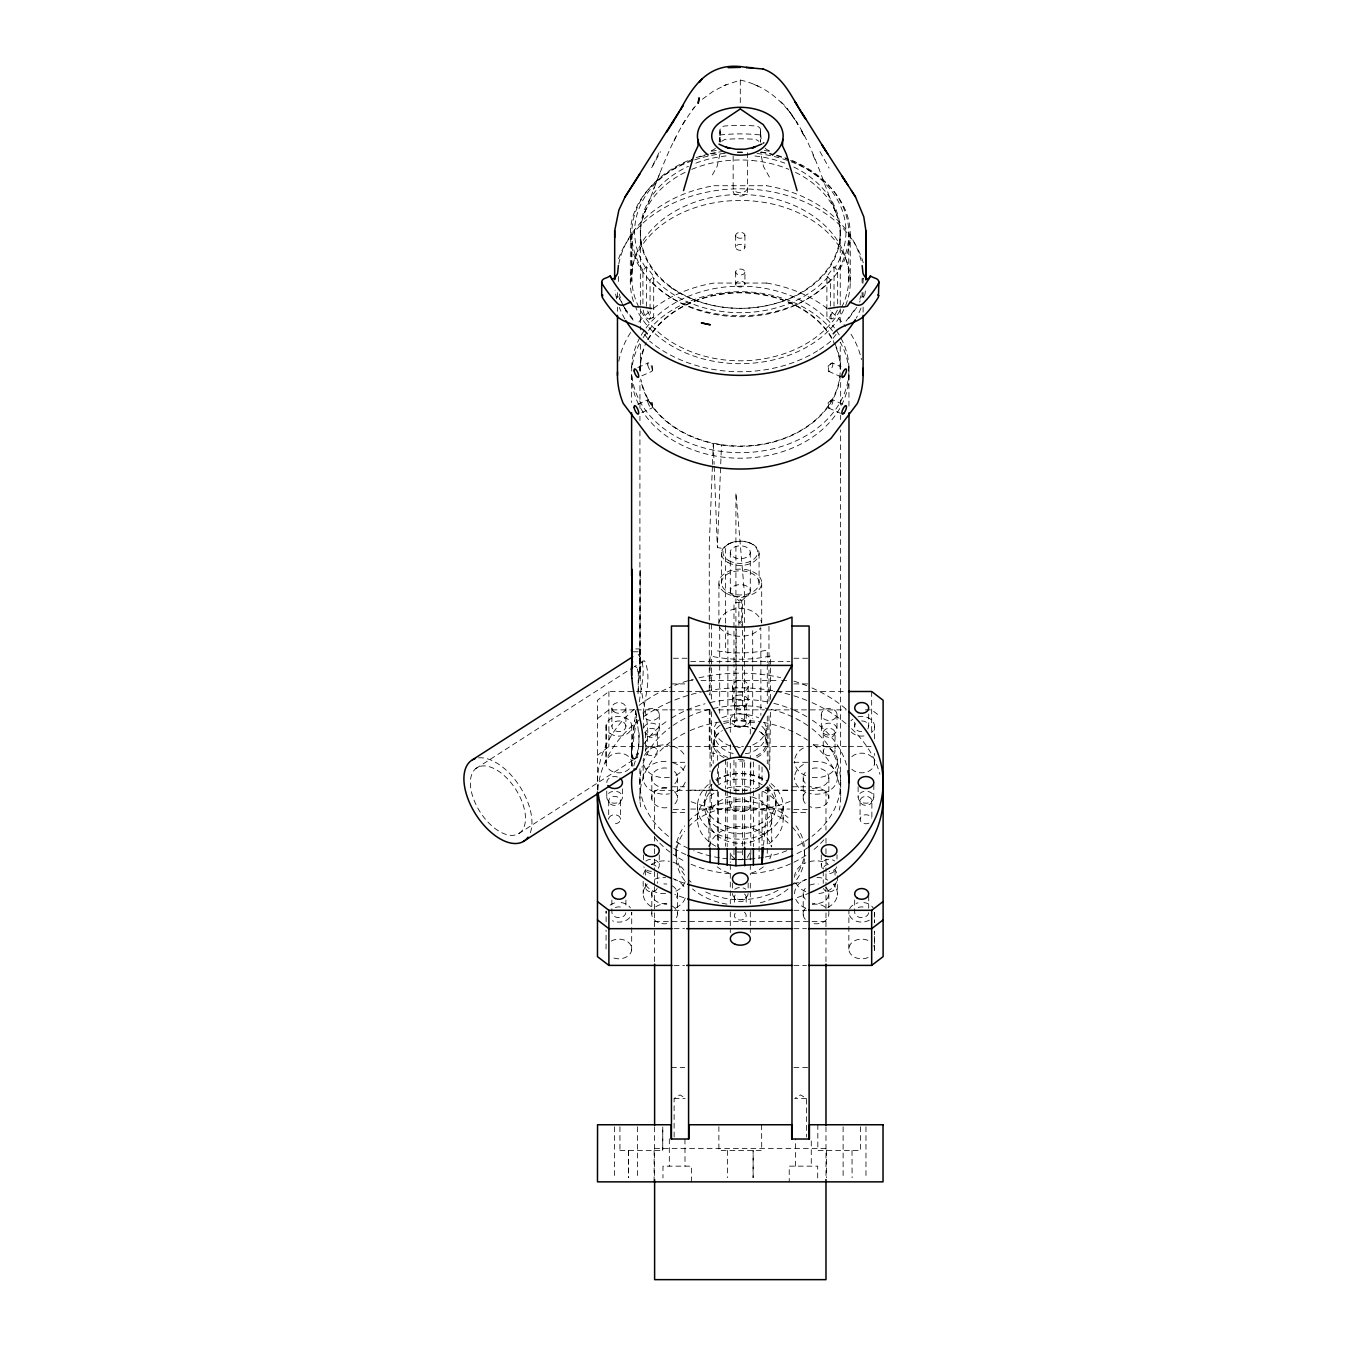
<?xml version="1.0" encoding="UTF-8"?>
<svg xmlns="http://www.w3.org/2000/svg" width="1347" height="1347" viewBox="0 0 1347 1347"><rect width="100%" height="100%" fill="white"/><g stroke="black" fill="none" stroke-linecap="round" stroke-linejoin="round"><path stroke-width="0.75" stroke-dasharray="5 3.75" d="M631.608 766.056L631.625 748.949M639.892 782.54L639.892 768.177M639.926 430.956L639.892 674.864C640.212 700.187 653.278 725.898 645.028 750.986M639.943 420.601L639.943 416.341M639.943 408.107L639.96 380.831M639.977 370.391L639.977 366.216M720.089 142.176L720.106 132.006M740.294 102.641L740.294 80.045L723.625 85.753L726.841 84.322M840.595 475.946L840.646 429.895M840.646 419.557L840.646 415.297M840.663 404.942L840.68 379.871M850.26 282.247L850.26 234.159M862.097 292.4L862.097 296.374L859.588 302.166M862.097 282.466L862.097 278.492M606.133 725.124L606.049 762.991L606.133 727.414M606.049 948.978L606.083 930.053M606.116 921.769L606.133 911.111A12.847 9.85 0 0 0 606.133 913.401M631.659 764.136A12.847 9.85 0 0 0 613.811 753.95A12.847 9.85 0 0 0 611.218 770.888A12.847 9.85 0 0 0 631.659 764.136L631.743 726.269M631.659 950.123L631.743 912.256A12.847 9.85 0 0 1 612.464 920.792M635.75 648.934L639.892 648.934L639.892 651.78L631.608 651.78M639.909 649.456L639.892 674.864L640.246 569.562L640.061 678.652M718.877 623.813L718.961 581.668M795.555 1166.148L795.622 1139.023M848.745 280.984L848.829 232.475M848.829 948.978L848.913 911.111M874.456 764.136L874.472 753.478M874.506 738.897L874.54 726.269M874.456 950.123L874.489 931.198L874.456 947.833M874.54 912.256L874.523 922.779L874.54 912.256A12.847 9.85 0 0 1 874.186 914.529M766.19 744.133L766.157 726.74L764.305 722.295M652.318 370.223L652.419 366.081L649.406 363.471M652.318 406.946L652.419 402.804L649.406 400.194M712.395 466.5L709.263 545.872L709.263 694.581M712.479 464.412L713.287 443.517A100.402 76.914 0 0 1 640.684 379.079M725.629 623.156L725.629 548.801L717.379 547.606L720.645 465.927M720.729 463.839L721.487 444.998A100.402 76.914 0 0 0 840.343 375.88M631.642 747.737L635.835 711.57L635.43 714.466M631.676 747.08L634.622 720.207M766.291 728.306C765.82 737.028 757.94 743.291 750.262 745.985M638.293 691.264L638.427 673.012L636.946 667.59L634.723 666.361M714.381 744.133L714.415 726.74L717.395 720.999M763.564 845.243L768.312 786.513M769.676 769.726L770.535 709.667M639.96 671.463L641.324 663.583L642.94 661.091L644.624 660.889C652.52 678.282 643.933 699.042 642.755 717.362M761.122 138.909L760.786 135.003A22.848 16.955 0 0 1 760.6 130.507A5.556 4.125 0 0 0 755.633 125.978A151.386 112.357 0 0 0 724.955 125.978A5.556 4.125 0 0 0 719.988 130.507A22.848 16.955 0 0 1 719.803 135.003L719.231 141.384M719.938 153.945L717.092 166.506L711.216 177.029M638.057 693.789L638.326 672.254L636.727 667.236L634.471 666.512L642.94 661.091M730.293 806.55C731.488 795.875 750.902 796.801 750.094 807.745C747.989 811.887 742.382 811.736 738.358 811.652C729.653 812.342 728.424 802.964 730.293 796.245M747.433 188.243C746.086 194.271 734.502 194.271 733.155 188.243M639.505 701.854C640.33 686.734 648.126 667.22 638.091 654.204L635.026 655.602M636.491 719.45L631.945 751.087L632.4 766.342M738.863 625.362L738.863 600.408L740.294 599.482L741.726 600.408L741.726 625.362M741.726 600.408L739.284 601.048L731.64 594.246M718.978 622.482C724.029 603.742 756.559 603.742 761.611 622.482M837.413 310.096L832.901 318.835L827.361 317.488M644.556 212.944C659.272 176.406 670.823 137.141 695.624 105.841M640.532 238.2A100.234 74.405 0 0 1 642.805 217.894L645.196 211.075M657.538 179.067L653.48 189.321M658.414 176.962L659.996 172.955M658.868 152.969L651.426 168.207L660.518 151.672M673.854 141.267L677.693 133.538M682.525 124.564L686.835 117.475M856.86 307.318L847.482 320.131M826.89 309.591L826.89 276.354L834.029 266.874L837.666 270.326L837.666 307.958M836.032 334.41L831.015 341.06A122.83 94.105 0 0 1 819.33 349.664M846.068 321.091L856.103 307.79M694.429 107.255L692.459 109.595M642.923 303.782L642.923 270.326L646.56 266.874L653.699 276.354L653.699 315.838A7.139 2.29 66.1 0 1 651.493 317.151A7.139 2.29 66.1 0 1 647.604 310.989M650.062 309.069L650.062 279.806L653.699 276.354M518.982 833.456A38.996 21.114 57.3 0 0 502.818 774.39A38.996 21.114 57.3 0 0 471.989 794.073A38.996 21.114 57.3 0 0 518.982 833.456L634.824 758.95C641.256 747.939 638.478 734.014 637.367 721.941M721.655 141.283L724.955 139.381A151.386 112.357 0 0 1 755.633 139.381L758.917 141.283M643.176 310.096C643.647 317.117 653.009 325.435 650.062 311.157M631.676 747.063A21.603 3.283 -82.6 0 0 631.676 752.788C636.07 773.043 641.189 735.007 638.427 731.084M747.366 857.365L750.296 852.18L750.296 862.484M741.524 600.863L748.949 594.246M831.183 363.471L828.169 366.081L828.27 370.223M831.183 400.194L828.169 402.804L828.27 406.946M702.427 99.223L713.051 91.36L726.117 84.642M667.758 691.499L608.895 691.499L597.479 700.255L597.563 790.605M597.479 718.608L608.895 709.869L634.134 709.869M597.479 755.33L608.895 746.575L667.758 746.575M720.241 725.225C705.508 734.923 722.278 753.444 735.277 753.579M475.727 768.649L632.989 667.489M634.622 759.119L637.99 756.947M634.824 758.95C631.608 760.146 631.928 754.303 631.642 752.3M674.123 1136.986L674.123 1098.462L680.016 1094.909L685.926 1098.462M727.986 544.239L732.65 542.252M649.389 319.222L653.211 317.488M721.908 717.816C733.408 712.933 747.164 712.933 758.664 717.816M637.788 367.512L647.991 363M641.812 375.813L652.015 371.301M637.788 404.235L647.991 399.722M641.812 412.536L652.015 408.023M725.797 728.879L727.919 728.053A25.997 16.703 0 0 1 756.256 729.569M723.743 723.423L737.802 720.628L754.808 722.682M618.307 296.441L616.488 296.946M745.295 753.579C758.294 753.444 775.064 734.923 760.331 725.225M716.25 150.477L709.532 151.521L713.758 149.618A22.848 16.955 0 0 0 715.409 148.187M742.231 859.689L738.358 859.689M746.592 859.234L750.784 859.032L750.784 848.711M737.23 151.992L743.359 151.992M713.961 185.734L766.628 185.734M766.628 283.055L713.961 283.055A122.83 94.088 0 0 0 653.665 308.244M673.365 658.245L688.586 658.245M793.888 658.245L809.126 658.245M690.657 661.613L789.931 661.613M688.586 680.521L692.728 680.521M700.996 680.521L779.576 680.521M781.647 680.521L789.931 680.521M671.446 683.906L684.781 683.906M793.888 683.906L809.126 683.906M669.863 691.499L684.579 691.499M686.684 691.499L701.4 691.499M703.504 691.499L774.98 691.499M777.084 691.499L846.455 691.499M710.054 702.578A108.686 83.261 0 0 1 735.917 699.362L744.672 699.362A108.686 83.261 0 0 1 770.535 702.578M636.222 709.869L667.758 709.869M669.863 709.869L684.579 709.869M686.684 709.869L709.802 709.869M718.22 709.869L764.473 709.869M766.578 709.869L846.455 709.869M865.38 709.869L871.677 709.869L879.844 716.116M669.863 746.575L684.579 746.575M686.684 746.575L730.832 746.575M732.936 746.575L743.443 746.575M745.548 746.575L846.455 746.575M848.559 746.575L871.677 746.575M671.446 762.301L684.781 762.301M793.888 762.301L809.126 762.301M671.446 786.766L684.781 786.766M791.985 786.766L807.223 786.766M690.657 790.133L717.547 790.133M734.081 790.133L748.562 790.133M765.113 790.133L791.985 790.133M717.294 790.335L654.608 790.335L654.608 834.315M734.014 790.335L746.558 790.335M765.365 790.335L825.98 790.335L825.98 830.122M690.657 809.042L789.931 809.042M673.365 809.631L684.781 809.631M793.888 809.631L807.223 809.631M671.446 812.426L684.781 812.426M791.985 812.426L807.223 812.426M674.072 910.303L684.579 910.303M793.905 910.303L806.516 910.303M654.608 921.634L825.98 921.634M674.072 928.672L684.579 928.672M793.905 928.672L806.516 928.672M674.072 965.395L684.579 965.395M793.905 965.395L806.516 965.395M671.446 1067.615L684.781 1067.615M793.888 1067.615L809.126 1067.615M674.123 1098.462L685.135 1098.462M806.466 1098.462L794.663 1098.462L800.556 1094.909L806.466 1098.462L806.466 1136.986M654.608 1148.368L825.98 1148.368M619.94 1150.439L662.758 1150.439L662.758 1126.715L662.724 1150.439M738.19 859.369L742.399 859.437L742.399 760.297M737.802 747.534L740.294 747.636M729.805 858.965L733.98 859.302L733.98 797.34M764.338 150.477L771.073 151.521L766.83 149.618A22.848 16.955 0 0 1 765.163 148.187M717.395 650.87L725.629 652.083A100.402 76.914 0 0 0 767.285 650.079L767.285 662.471M721.487 444.998L713.287 443.517L714.112 464.328M740.294 80.045C801.431 93.566 814.817 163.93 836.032 212.944M864.084 296.946L862.265 296.441M752.67 728.053L754.791 728.879A27.142 17.444 0 0 0 729.653 727.582M730.327 745.985C722.649 743.291 714.752 737.028 714.297 728.306M749.471 542.807L751.188 543.531M758.108 86.225L753.983 84.423M826.89 276.354L830.51 279.806L830.51 309.069M832.581 363A4.63 1.482 -66.1 0 1 830.577 370.122A4.63 1.482 -66.1 0 1 828.573 368.32A4.63 1.482 -66.1 0 1 832.581 363L841.084 366.754M828.573 371.301L840.477 376.554M832.581 399.722A4.63 1.482 -66.1 0 1 830.577 406.845A4.63 1.482 -66.1 0 1 828.573 405.043A4.63 1.482 -66.1 0 1 832.581 399.722L842.784 404.235M828.573 408.023L840.477 413.276M671.597 288.005L676.75 291.39M734.704 858.376L731.993 856.17L730.293 852.18L730.293 862.484M784.493 105.335L780.94 101.749L782.523 103.349M831.183 319.222L830.51 311.157M633.107 320.131L625.564 310.45L626.877 312.336L618.492 296.357L619.519 299.219M624.486 307.79L634.521 321.091M644.556 334.41L649.557 341.06M792.541 115.724L787.237 108.501L797.963 124.395L794.006 117.863M769.373 177.029L763.496 166.506L760.499 152.329M719.786 627.651C729.064 639.168 751.525 639.168 760.802 627.651L760.887 667.337M820.003 151.622L829.112 168.106M812.915 154.804L816.366 162.819M833.204 205.249L837.767 217.894A100.57 74.641 0 0 1 840.057 238.2L839.45 243.285A99.863 74.119 0 0 1 803.839 291.39A100.25 74.405 0 0 1 780.435 302.065A99.274 73.681 0 0 1 767.487 305.516M635.481 710.357L638.057 727.279M636.003 713.354L636.727 717.715M714.196 466.416L717.362 547.589M684.95 1139.023L685.017 1166.148M631.844 274.3L631.76 232.475L631.844 280.984M760.483 132.006L760.483 142.176M873.833 784.644L873.833 797.239M871.879 800.909A5.91 4.529 0 0 1 863.023 804.816A5.91 4.529 0 0 1 863.023 796.986A5.91 4.529 0 0 1 871.879 800.909L871.879 819.262M871.677 691.499L871.677 732.297M868.714 714.028L868.714 726.269M868.714 895.94L868.714 908.181M865.969 1126.782L865.969 1177.783M863.107 282.281L863.107 278.139A122.83 94.105 0 0 1 862.871 283.476M863.107 292.636L863.107 298.849M863.107 307.133L863.107 313.329M860.615 1126.715L860.649 1150.439L817.831 1150.439L817.831 1124.745M860.06 800.909L860.06 819.262M858.123 786.749L858.123 797.239M854.672 722.194L854.672 726.269M854.672 900.015L854.672 912.256A7.021 5.371 0 0 0 861.693 917.644A7.021 5.371 0 0 0 868.714 912.256M852.011 1150.439L852.095 1177.682M848.879 366.098L848.98 408.68M843.121 1126.782L843.121 1177.783M840.696 782.54L840.696 797.239M840.595 469.497L840.595 785.772M840.242 230.135L840.242 323.701M840.242 368.994L840.242 342.222A108.686 83.261 0 0 1 781.883 451.868A108.686 83.261 0 0 1 639.471 406.036M837.329 759.809L837.329 779.273A21.417 16.417 0 0 1 809.362 793.417M837.329 875.786L837.329 895.25M837.009 714.466L837.009 729.148M837.009 854.823L837.009 859.016M835.056 732.835A5.91 4.529 0 0 1 826.199 736.742A5.91 4.529 0 0 1 826.216 728.912A5.91 4.529 0 0 1 835.056 732.835L835.056 751.188M835.056 875.095L835.056 868.983A5.91 4.529 0 0 1 826.199 872.907M835.056 883.262L835.056 887.336M834.029 266.874L834.029 306.358M828.843 777.808L828.843 797.996M828.843 893.768L828.843 913.973A12.847 9.85 0 0 1 812.292 923.402M826.89 311.679L826.89 315.838A7.139 2.29 -66.1 0 0 829.095 317.151A7.139 2.29 -66.1 0 0 832.985 310.989M826.469 1150.439L826.469 1177.682M825.98 838.272L825.98 846.876M825.98 848.694L825.98 857.349M825.98 859.117L825.98 871.997M825.98 873.698L825.98 884.558M825.98 886.646L825.98 964.115M825.98 1126.816L825.98 1179.618M823.253 732.835L823.253 751.188M823.253 871.021L823.253 883.262M821.3 714.466L821.3 729.148M821.3 854.823L821.3 865.313M817.696 1177.935L817.696 1166.148L789.224 1166.148L789.224 1181.858M811.264 1140.96L811.264 1166.148M804.563 850.479L804.563 855.985M803.216 776.663L803.216 799.141M803.216 892.623L803.216 915.118M783.129 806.415L783.129 819.262M775.906 798.99L775.906 808.318M771.713 819.262L771.713 846.32M770.535 699.346L770.535 655.955A108.686 83.245 0 0 1 710.054 655.955L710.054 695.204M768.969 626.254L768.969 701.366M768.969 715.964L768.969 766.039M768.969 786.901L768.969 807.779M767.285 664.526L767.285 703.774M767.285 716.166L767.285 763.682M767.285 786.395L767.285 846.303M767.285 848.357L767.285 856.625M762.032 767.032L762.032 783.567M762.032 791.834L762.032 845.529M761.712 582.897L761.712 623.813M761.627 1124.745L761.712 1150.439L718.877 1150.439L718.877 1126.715M760.887 669.425L760.887 715.324M760.6 130.507L760.6 141.89M759.068 553.364L759.068 582.897A18.774 12.072 0 0 1 730.899 593.353A18.774 12.072 0 0 1 730.899 572.441A18.774 12.072 0 0 1 759.068 582.897M759.102 765.147L759.102 785.806M759.102 794.057L759.102 858.09M753.394 761.914L753.394 788.77M753.394 790.841L753.394 846.606M752.704 630.75L752.704 718.372M750.784 761.947L750.784 788.803M750.784 797.07L750.784 846.64M750.296 552.27L750.296 591.03M750.296 719.955A10.001 6.432 0 0 1 735.294 725.528A10.001 6.432 0 0 1 735.294 714.398A10.001 6.432 0 0 1 750.296 719.955L750.296 734.384M750.296 746.76L750.296 759.136M750.296 763.261L750.296 794.174M750.296 796.245L750.296 806.55M750.296 864.555L750.296 874.86M750.296 883.11L750.296 903.719M750.296 911.97L750.296 932.579M748.141 686.263A7.863 6.011 0 0 1 736.371 691.482A7.863 6.011 0 0 1 736.371 681.06A7.863 6.011 0 0 1 748.141 686.263L748.141 700.962A7.863 6.011 0 0 1 736.371 706.165A7.863 6.011 0 0 1 736.371 695.742A7.863 6.011 0 0 1 748.141 700.962M748.141 883.009L748.141 889.306M747.433 152.699L747.433 191.459A7.139 4.597 0 0 1 740.294 196.056A7.139 4.597 0 0 1 733.155 191.459L733.155 156.134M746.187 704.633L746.187 722.985A5.91 4.529 0 0 1 737.348 726.909A5.91 4.529 0 0 1 737.348 719.079A5.91 4.529 0 0 1 746.187 722.985M746.187 897.186L746.187 903.298M744.925 235.321L744.925 247.343A4.63 2.98 0 0 1 737.971 249.919A4.63 2.98 0 0 1 737.971 244.767A4.63 2.98 0 0 1 744.925 247.343M744.925 272.027A4.63 2.98 0 0 1 737.971 274.62A4.63 2.98 0 0 1 737.971 269.451A4.63 2.98 0 0 1 744.925 272.027L744.925 284.065M744.436 718.86L744.672 596.081L735.917 492.8L735.917 699.362M744.672 762.453L744.672 845.074M736.152 629.15L736.152 662.522M736.152 664.61L736.152 718.86M735.917 762.453L735.917 845.074M735.664 235.321L735.664 247.343M735.664 272.027L735.664 284.065M734.384 704.633L734.384 722.985M734.384 897.186L734.384 903.298M733.98 662.404L733.98 602.513L742.399 602.378L742.399 705.643L733.98 705.777L733.98 664.475M733.98 760.163L733.98 789.073M732.431 686.263L732.431 700.962M732.431 883.009L732.431 889.306M730.293 552.27L730.293 591.03M730.293 719.955L730.293 732.33M730.293 744.706L730.293 759.136M730.293 763.261L730.293 794.174M730.293 864.555L730.293 903.719M730.293 911.97L730.293 932.579M727.885 630.75L727.885 718.372M727.532 1150.439L727.532 1177.682M727.195 761.914L727.195 788.77M727.195 790.841L727.195 846.606M725.629 625.227L725.629 652.083M725.629 759.489L725.629 788.399M725.629 790.47L725.629 846.236M721.605 552.219L721.605 584.042M719.988 130.507L719.988 141.89M719.702 625.614L719.702 663.162M719.702 665.25L719.702 713.237M718.557 762.907L718.557 783.567M718.557 791.834L718.557 847.6M717.362 760.348L717.362 754.152L709.263 752.417L709.263 709.044M717.362 768.598L717.362 783.062M717.362 791.329L717.362 847.095M713.186 742.921L713.186 763.496M711.62 624.166L711.62 701.366M711.62 711.805L711.62 766.039M711.62 784.83L711.62 807.779M710.054 709.667L710.054 771.629M710.054 779.896L710.054 845.983M708.876 819.262L708.876 846.32M704.582 800.909L704.582 806.415M697.527 804.311L697.527 821.367M691.449 1181.858L691.449 1166.148L662.977 1166.148L662.977 1177.935M677.457 777.808L677.457 797.996M677.457 893.768L677.457 913.973M676.026 850.479L676.026 855.985M669.307 1138.855L669.307 1166.148M659.272 714.466L659.272 729.148M659.272 854.823L659.272 865.313M657.336 732.835L657.336 751.188A5.91 4.529 0 0 1 648.479 755.111A5.91 4.529 0 0 1 648.479 747.265A5.91 4.529 0 0 1 657.336 751.188M657.336 873.058L657.336 883.262M654.608 836.184L654.608 846.876M654.608 848.694L654.608 857.349M654.608 859.117L654.608 869.909M654.608 871.61L654.608 884.558M654.608 886.646L654.608 964.115M654.608 1126.816L654.608 1179.618M654.12 1150.439L654.12 1181.858M651.83 776.663L651.83 799.141M651.83 892.623L651.83 907.036M651.83 909.057L651.83 915.118M646.56 266.874L646.56 306.358M645.516 732.835L645.516 751.188M645.516 875.095L645.516 868.983A5.91 4.529 0 0 0 654.373 872.907M645.516 883.262L645.516 887.336M643.563 714.466L643.563 729.148M643.563 854.823L643.563 861.12M643.176 765.416L643.176 777.808A21.417 16.417 0 0 0 669.358 793.804M643.176 881.376L643.176 893.768M640.347 230.135L640.347 329.863M640.347 344.276L640.347 371.048A99.964 76.577 0 0 1 644.59 347.307M639.977 779.324L639.977 800.455M637.468 1126.782L637.468 1177.783M631.692 366.098L631.692 371.604M631.692 374.634L631.608 402.484M630.329 234.159L630.329 281.91M628.578 1150.439L628.578 1177.682M628.493 1150.439L628.493 1177.682M625.917 707.916L625.917 726.269A7.021 5.371 0 0 1 615.394 730.933A7.021 5.371 0 0 1 615.394 721.622A7.021 5.371 0 0 1 625.917 726.269M625.917 900.015L625.917 908.181M622.466 788.837L622.466 797.239M620.512 800.909L620.512 819.262M619.94 1126.715L619.957 1150.439M618.492 276.489L618.492 284.436M617.465 292.636L617.465 298.849M617.465 307.133L617.465 311.258M614.619 1126.782L614.619 1177.783M611.875 707.916L611.875 726.269M611.875 900.015L611.875 912.256A7.021 5.371 0 0 0 618.896 917.644A7.021 5.371 0 0 0 625.917 912.256M608.895 691.499L608.895 746.575M608.709 800.909L608.709 819.262M606.756 790.942L606.756 797.239M865.397 290.918A125.675 93.28 0 0 1 864.538 296.155M860.969 308.143A125.675 93.28 0 0 1 856.237 318.077M624.89 319.037A125.675 93.28 0 0 1 619.351 307.436M616.673 298.882A125.675 93.28 0 0 1 615.091 290.161M618.593 258.776A125.675 93.28 0 0 1 743.19 188.833A125.675 93.28 0 0 1 863.309 262.968M719.803 135.003A139.953 103.887 0 0 1 760.786 135.003M791.396 161.893A109.966 81.628 0 0 1 824.532 286.625A109.966 81.628 0 0 1 653.278 284.065A109.966 81.628 0 0 1 693.149 160.428M694.749 159.872A109.966 81.628 0 0 1 725.275 153.305M737.634 152.565A109.966 81.628 0 0 1 744.723 152.615M757.065 153.491A109.966 81.628 0 0 1 770.888 155.764M774.272 156.538A109.966 81.628 0 0 1 787.439 160.428M633.46 301.442A109.966 81.611 0 0 1 743.847 200.501A109.966 81.611 0 0 1 845.209 306.527M843.794 309.642A109.966 81.611 0 0 1 738.947 363.69A109.966 81.611 0 0 1 635.902 307.773M685.118 172.332A99.931 74.169 0 0 0 667.321 183.529A99.021 73.496 0 0 0 659.828 190.18A100.183 74.354 0 0 0 646.745 208.112A99.274 73.681 0 0 0 642.805 217.894M691.769 169.335A99.931 74.169 0 0 1 751.98 160.478M751.963 160.512A100.469 74.573 0 0 1 780.081 166.136A99.021 73.496 0 0 1 788.82 169.335M795.454 172.349A100.436 74.54 0 0 1 817.141 186.778M817.141 186.778A99.19 73.63 0 0 1 824.633 194.406A100.065 74.27 0 0 1 833.844 208.112A99.156 73.597 0 0 1 837.767 217.894M671.698 288.039A99.863 74.119 0 0 1 640.6 238.251M767.369 305.55A100.25 74.405 0 0 1 740.16 308.362A100.065 74.27 0 0 1 713.085 305.516A99.156 73.597 0 0 1 700.137 302.065A100.57 74.657 0 0 1 676.75 291.407M793.854 167.079A99.964 76.577 0 0 1 815.507 282.18A99.964 76.577 0 0 1 663.717 280.967A99.964 76.577 0 0 1 688.502 166.237M695.843 163.139A99.964 76.577 0 0 1 727.767 155.764M754.892 155.983A99.964 76.577 0 0 1 784.745 163.139M812.292 788.567A12.847 9.85 0 0 1 828.759 799.141A12.847 9.85 0 0 1 809.564 806.533M805.253 803.418A12.847 9.85 0 0 1 805.253 792.592M805.253 919.378A12.847 9.85 0 0 1 805.253 908.552M812.292 904.544A12.847 9.85 0 0 1 825.829 907.642M825.829 887.437A12.847 9.85 0 0 1 826.721 899.19A12.847 9.85 0 0 1 812.292 903.214M805.253 899.19A12.847 9.85 0 0 1 805.253 888.363M809.564 885.248A12.847 9.85 0 0 1 818.218 884.07M792.289 827.041A64.269 49.233 0 0 1 792.289 884.928M788.046 888.936A64.269 49.233 0 0 1 760.146 902.81M726.925 904.14A64.269 49.233 0 0 1 720.426 902.81M718.843 902.389A64.269 49.233 0 0 1 692.526 888.936M684.63 880.601A64.269 49.233 0 0 1 684.63 831.368M688.3 827.041A64.269 49.233 0 0 1 788.046 823.051M812.292 768.379A12.847 9.85 0 0 1 828.759 778.953A12.847 9.85 0 0 1 809.564 786.328M805.253 783.213A12.847 9.85 0 0 1 805.253 772.387M873.765 945.611A12.847 9.85 0 0 1 873.765 952.346M868.108 957.498A12.847 9.85 0 0 1 851.237 954.703A12.847 9.85 0 0 1 853.24 941.553A12.847 9.85 0 0 1 870.499 941.822M851.843 756.66A12.847 9.85 0 0 1 870.499 755.835A12.847 9.85 0 0 1 870.499 770.147A12.847 9.85 0 0 1 851.843 769.322M827.782 907.474A21.417 16.417 0 0 0 833.322 884.12A5.91 4.529 0 0 1 832.109 891.259A5.91 4.529 0 0 1 823.455 888.515M805.826 908.232A21.417 16.417 0 0 1 794.898 896.698M794.562 893.768A21.417 16.417 0 0 1 805.826 879.322M816.939 877.385A21.417 16.417 0 0 1 827.782 880.079M795.942 825.863A64.269 49.233 0 0 1 795.942 875.095M778.061 890.3A64.269 49.233 0 0 1 702.511 890.3M691.062 882.117A64.269 49.233 0 0 1 688.3 879.423M684.63 875.095A64.269 49.233 0 0 1 684.63 825.863M688.3 821.535A64.269 49.233 0 0 1 788.046 817.528M813.117 761.543A21.417 16.417 0 0 1 837.329 779.273M805.826 792.255A21.417 16.417 0 0 1 794.562 777.808M794.898 774.879A21.417 16.417 0 0 1 805.826 763.362M869.354 920.153A12.847 9.85 0 0 1 856.591 921.297A12.847 9.85 0 0 1 848.913 913.401M849.603 908.888A12.847 9.85 0 0 1 858.005 902.827M863.915 902.557A12.847 9.85 0 0 1 873.176 907.844M858.005 716.84A12.847 9.85 0 0 1 872.418 720.864A12.847 9.85 0 0 1 871.526 732.6M863.915 735.967A12.847 9.85 0 0 1 850.95 731.69M850.95 720.864A12.847 9.85 0 0 1 852.87 719.113M836.639 881.612A21.417 16.417 0 0 1 816.939 893.65M805.826 891.697A21.417 16.417 0 0 1 794.898 880.18M794.562 877.251A21.417 16.417 0 0 1 805.826 862.804M809.362 861.642A21.417 16.417 0 0 1 827.782 863.562M835.292 870.128A21.417 16.417 0 0 1 836.639 872.89M771.36 854.065A31.419 24.061 0 0 1 768.598 860.918M763.328 866.845A31.419 24.061 0 0 1 748.797 873.647M728.811 872.89A31.419 24.061 0 0 1 717.261 866.845M709.229 846.893A31.419 24.061 0 0 1 740.294 826.401A31.419 24.061 0 0 1 771.36 846.893M813.117 745.026A21.417 16.417 0 0 1 837.329 762.756A21.417 16.417 0 0 1 809.362 776.882M805.826 775.737A21.417 16.417 0 0 1 794.562 761.274M794.898 758.344A21.417 16.417 0 0 1 805.826 746.827M751.778 796.852A31.419 24.061 0 0 1 764.355 834.736A31.419 24.061 0 0 1 713.489 831.823A31.419 24.061 0 0 1 733.307 795.808M858.174 907.592A7.021 5.371 0 0 1 865.195 907.592M861.693 720.898A7.021 5.371 0 0 1 867.771 728.963M861.693 731.657A7.021 5.371 0 0 1 855.598 723.575M868.916 823.185A5.91 4.529 0 0 1 860.615 821.182A5.91 4.529 0 0 1 863.949 815.019A5.91 4.529 0 0 1 871.677 818.1M744.47 912.34A5.91 4.529 0 0 1 744.47 918.738A5.91 4.529 0 0 1 736.119 918.738A5.91 4.529 0 0 1 736.119 912.34M611.218 941.082A12.847 9.85 0 0 1 628.409 942.361A12.847 9.85 0 0 1 628.409 955.595A12.847 9.85 0 0 1 611.218 956.875M744.47 893.987A5.91 4.529 0 0 1 744.47 900.385A5.91 4.529 0 0 1 736.119 900.385A5.91 4.529 0 0 1 736.119 893.987M615.394 907.592A7.021 5.371 0 0 1 622.415 907.592M610.073 905.1A12.847 9.85 0 0 1 618.155 902.423M621.135 902.557A12.847 9.85 0 0 1 630.379 907.844M685.253 881.612A21.417 16.417 0 0 1 673.012 892.337M665.553 893.65A21.417 16.417 0 0 1 644.54 883.009M643.512 874.321A21.417 16.417 0 0 1 646.206 868.832M651.241 864.42A21.417 16.417 0 0 1 669.358 861.255M673.012 862.164A21.417 16.417 0 0 1 685.253 872.89M823.253 868.983A5.91 4.529 0 0 1 823.455 867.805M824.044 866.727A5.91 4.529 0 0 1 829.163 864.454M608.911 818.1A5.91 4.529 0 0 1 616.135 814.901A5.91 4.529 0 0 1 620.31 820.441A5.91 4.529 0 0 1 613.087 823.64M685.253 765.652A21.417 16.417 0 0 1 673.012 776.377M669.358 777.286A21.417 16.417 0 0 1 643.529 758.344M644.54 755.515A21.417 16.417 0 0 1 669.358 745.278M673.012 746.187A21.417 16.417 0 0 1 685.253 756.913M651.426 864.454A5.91 4.529 0 0 1 656.545 866.727M657.134 888.515A5.91 4.529 0 0 1 648.479 891.259A5.91 4.529 0 0 1 647.25 884.137M685.253 898.146A21.417 16.417 0 0 1 673.012 908.871M651.241 906.598A21.417 16.417 0 0 1 646.206 885.349M654.44 879.322A21.417 16.417 0 0 1 665.553 877.385M673.012 878.682A21.417 16.417 0 0 1 685.253 889.407M685.253 782.169A21.417 16.417 0 0 1 673.012 792.895M643.176 777.808A21.417 16.417 0 0 1 669.358 761.813M673.012 762.722A21.417 16.417 0 0 1 685.253 773.447M672.271 885.871A12.847 9.85 0 0 1 674.443 900.099M666.832 903.467A12.847 9.85 0 0 1 653.867 899.19A12.847 9.85 0 0 1 653.867 888.363M663.852 883.952A12.847 9.85 0 0 1 666.832 884.07M672.271 906.076A12.847 9.85 0 0 1 674.443 920.304M666.832 923.672A12.847 9.85 0 0 1 651.83 912.828M655.787 906.8A12.847 9.85 0 0 1 666.832 904.275M674.443 791.666A12.847 9.85 0 0 1 672.271 805.893M666.832 807.695A12.847 9.85 0 0 1 651.746 797.996A12.847 9.85 0 0 1 666.832 788.298M674.443 771.477A12.847 9.85 0 0 1 672.271 785.705M666.832 787.507A12.847 9.85 0 0 1 651.746 777.808A12.847 9.85 0 0 1 666.832 768.11M762.503 791.194A42.851 32.816 0 0 1 766.999 844.923M741.658 852.062A42.851 32.816 0 0 1 736.186 851.927M715.779 846.185A42.851 32.816 0 0 1 715.779 792.339M727.228 788.012A42.851 32.816 0 0 1 752.485 787.793M769.171 784.83A35.712 27.344 0 0 1 763.564 821.653A35.712 27.344 0 0 1 715.19 820.357A35.712 27.344 0 0 1 712.95 783.331M716.402 780.587A35.712 27.344 0 0 1 764.793 781.007M771.073 783.584A42.851 32.816 0 0 1 770.215 829.904A42.851 32.816 0 0 1 709.734 829.415A42.851 32.816 0 0 1 710.155 783.078M715.779 779.492A42.851 32.816 0 0 1 766.999 780.755M765.972 787.406A35.712 27.344 0 0 1 765.972 825.408A35.712 27.344 0 0 1 716.402 826.738A35.712 27.344 0 0 1 712.933 788.837M716.402 786.092A35.712 27.344 0 0 1 762.267 784.863M840.174 372.648A99.964 76.577 0 0 1 745.531 445.924A99.964 76.577 0 0 1 641.391 380.629M648.126 339.764A99.964 76.577 0 0 1 743.426 292.888A99.964 76.577 0 0 1 834.702 344.26M835.999 347.307A99.964 76.577 0 0 1 840.242 371.048M790.605 160.546A105.689 80.955 0 0 1 835.174 267.396M828.035 276.876A105.689 80.955 0 0 1 652.537 276.859M645.398 267.38A105.689 80.955 0 0 1 691.903 159.771M699.716 156.993A105.689 80.955 0 0 1 707.815 154.703M711.115 153.928A105.689 80.955 0 0 1 719.5 152.363M761.106 152.363A105.689 80.955 0 0 1 772.791 154.703M776.865 155.781A105.689 80.955 0 0 1 788.702 159.771M836.538 330.773A108.686 83.261 0 0 1 770.518 449.41A108.686 83.261 0 0 1 631.962 376.133M631.625 367.748A108.686 83.261 0 0 1 639.471 338.35M641.189 335.251A108.686 83.261 0 0 1 734.839 286.288A108.686 83.261 0 0 1 834.416 327.826M792.103 160.512A108.535 83.144 0 0 1 837.649 270.326M830.51 279.806A108.535 83.144 0 0 1 650.062 279.789M642.923 270.309A108.535 83.144 0 0 1 692.274 159.013M696.13 157.633A108.535 83.144 0 0 1 708.084 154.181M710.122 153.71A108.535 83.144 0 0 1 723.002 151.487M760.937 151.958A108.535 83.144 0 0 1 772.505 154.181M776.546 155.208A108.535 83.144 0 0 1 788.315 159.013M638.663 404.47A108.686 83.261 0 0 1 631.608 374.954M632.4 364.919A108.686 83.261 0 0 1 641.189 340.774M643.058 337.76A108.686 83.261 0 0 1 646.173 333.332M648.446 330.453A108.686 83.261 0 0 1 834.416 333.315M638.815 307.133A108.535 83.144 0 0 1 756.256 195.399A108.535 83.144 0 0 1 826.182 328.483A108.535 83.144 0 0 1 640.431 310.231M618.778 361.282A122.83 94.088 0 0 1 632.77 329.443M638.865 321.882A122.83 94.088 0 0 1 648.867 312.1M766.645 283.055A122.83 94.088 0 0 1 830.156 310.82M831.722 312.134A122.83 94.088 0 0 1 845.495 326.395M851.001 334.208A122.83 94.088 0 0 1 861.457 359.548M860.8 295.801A122.83 94.105 0 0 1 859.824 299.27M817.528 350.792A122.83 94.105 0 0 1 649.591 341.094M623.223 306.123A122.83 94.105 0 0 1 619.351 294.05M618.778 263.961A122.83 94.105 0 0 1 713.961 185.734M766.628 185.734A122.83 94.105 0 0 1 861.811 263.978M812.022 728.727A100.402 76.914 0 0 1 812.022 836.352M809.025 838.609A100.402 76.914 0 0 1 794.09 847.482M786.816 850.698A100.402 76.914 0 0 1 765.264 857.029M763.227 857.416A100.402 76.914 0 0 1 757.048 858.376M754.96 858.628A100.402 76.914 0 0 1 729.805 859.032M727.717 858.847A100.402 76.914 0 0 1 721.487 858.09M719.416 857.77A100.402 76.914 0 0 1 693.772 850.698M688.283 848.341A100.402 76.914 0 0 1 673.113 839.703M668.567 836.369A100.402 76.914 0 0 1 642.081 766.561M643.041 763.429A100.402 76.914 0 0 1 670.048 727.599M673.113 725.393A100.402 76.914 0 0 1 767.285 708.471M771.309 709.398A100.402 76.914 0 0 1 809.025 726.488M790.15 801.431A108.686 83.261 0 0 1 690.422 801.431M759.422 731.438A25.997 16.703 0 0 1 756.256 755.936M743.157 759.354A25.997 16.703 0 0 1 737.432 759.354M727.919 757.452A25.997 16.703 0 0 1 721.167 731.438M761.308 732.6A27.142 17.444 0 0 1 756.593 757.57M744.638 760.836A27.142 17.444 0 0 1 735.933 760.836M723.996 757.57A27.142 17.444 0 0 1 722.295 730.562M639.909 371.048A100.402 76.914 0 0 1 646.19 342.626M647.739 339.646A100.402 76.914 0 0 1 741.338 292.535A100.402 76.914 0 0 1 833.641 341.128M835.106 344.142A100.402 76.914 0 0 1 840.696 369.448M809.025 847.027A108.686 83.261 0 0 1 794.629 854.655M685.943 854.655A108.686 83.261 0 0 1 671.547 847.027M633.797 765.887A108.686 83.261 0 0 1 640.313 749.909M644.051 743.847A108.686 83.261 0 0 1 668.213 720.224M671.564 718.052A108.686 83.261 0 0 1 705.053 703.791M773.868 703.37A108.686 83.261 0 0 1 792.726 709.616M794.629 710.441A108.686 83.261 0 0 1 809.025 718.052M812.359 720.224A108.686 83.261 0 0 1 846.775 765.887M759.86 786.564A27.142 17.444 0 0 1 752.906 789.914M813.47 744.588A100.402 76.914 0 0 1 839.282 810.052M823.926 839.787A100.402 76.914 0 0 1 813.487 849.89M805.893 855.446A100.402 76.914 0 0 1 748.696 873.866M729.805 873.715A100.402 76.914 0 0 1 690.102 863.831M682.996 860.379A100.402 76.914 0 0 1 673.113 854.385M670.048 852.18A100.402 76.914 0 0 1 659.07 842.431M657.858 841.134A100.402 76.914 0 0 1 654.423 837.076M640.684 806.87A100.402 76.914 0 0 1 670.048 742.281M673.113 740.075A100.402 76.914 0 0 1 688.283 731.438M690.085 730.63A100.402 76.914 0 0 1 721.487 721.689M723.541 721.403A100.402 76.914 0 0 1 761.173 722.009M763.21 722.362A100.402 76.914 0 0 1 807.476 740.075M645.87 861.053A7.863 6.011 0 0 1 656.208 860.531A7.863 6.011 0 0 1 658.228 868.327M651.426 871.324A7.863 6.011 0 0 1 643.832 866.862M616.64 791.413A7.863 6.011 0 0 1 621.051 800.69A7.863 6.011 0 0 1 608.187 800.69A7.863 6.011 0 0 1 612.582 791.413M806.701 879.406A142.816 109.393 0 0 1 793.888 883.952M683.906 883.06A142.816 109.393 0 0 1 674.78 879.759M597.832 790.268A142.816 109.393 0 0 1 634.942 708.674M639.135 705.323A142.816 109.393 0 0 1 671.227 686.785M674.78 685.337A142.816 109.393 0 0 1 693.301 679.242M699.042 677.81A142.816 109.393 0 0 1 780.57 677.592M793.888 681.144A142.816 109.393 0 0 1 810.237 687.172M811.988 687.93A142.816 109.393 0 0 1 848.964 711.57M810.237 892.623A142.816 109.41 0 0 1 793.888 898.634M683.889 897.742A142.816 109.41 0 0 1 674.78 894.459M597.832 789.51A142.816 109.41 0 0 1 640.566 718.928M643.479 716.806A142.816 109.41 0 0 1 671.227 701.467M674.78 700.019A142.816 109.41 0 0 1 702.915 691.634M706.821 690.876A142.816 109.41 0 0 1 792.019 695.254M793.905 695.827A142.816 109.41 0 0 1 810.237 701.838M811.988 702.612A142.816 109.41 0 0 1 848.98 726.252M851.557 728.626A142.816 109.41 0 0 1 879.911 774.239M606.756 782.54A7.863 6.011 0 0 1 618.542 777.337M748.141 893.516A7.863 6.011 0 0 1 740.294 899.527A7.863 6.011 0 0 1 732.431 893.516M734.738 889.256A7.863 6.011 0 0 1 745.851 889.256M643.832 727.599A7.863 6.011 0 0 1 655.349 723.945A7.863 6.011 0 0 1 656.982 733.408A7.863 6.011 0 0 1 644.624 732.162M836.74 866.862A7.863 6.011 0 0 1 829.163 871.324M822.36 868.327A7.863 6.011 0 0 1 824.381 860.531A7.863 6.011 0 0 1 834.719 861.053M868.007 791.413A7.863 6.011 0 0 1 872.401 800.69A7.863 6.011 0 0 1 859.538 800.69A7.863 6.011 0 0 1 863.932 791.413M478.589 757.873A48.122 26.064 57.3 0 1 518.915 785.099A48.122 26.064 57.3 0 1 529.741 834.163M738.897 622.011C740.934 625.513 742.972 619.452 738.964 621.826M804.108 135.912L800.606 129.144L804.108 135.912M753.141 1177.682L753.141 1150.439L753.057 1177.682M610.073 733.442A12.847 9.85 0 0 0 631.406 728.542A12.847 9.85 0 0 0 615.209 716.84A12.847 9.85 0 0 0 610.073 733.442M736.119 707.832A5.91 4.529 0 0 0 746.002 705.794A5.91 4.529 0 0 0 738.762 700.255A5.91 4.529 0 0 0 736.119 707.832M824.987 754.387A5.91 4.529 0 0 0 834.871 752.367A5.91 4.529 0 0 0 827.63 746.827A5.91 4.529 0 0 0 824.987 754.387M610.444 804.108A5.91 4.529 0 0 0 620.31 802.071A5.91 4.529 0 0 0 613.087 796.532A5.91 4.529 0 0 0 610.444 804.108M613.929 711.721A7.021 5.388 0 0 0 625.682 709.297A7.021 5.388 0 0 0 617.078 702.713A7.021 5.388 0 0 0 613.929 711.721M647.25 736.034A5.91 4.529 0 0 0 657.134 733.997A5.91 4.529 0 0 0 649.894 728.458A5.91 4.529 0 0 0 647.25 736.034M647.772 401.675A4.63 1.482 66.1 0 0 651.645 408.141A4.63 1.482 66.1 0 0 650.601 401.793A4.63 1.482 66.1 0 0 647.772 401.675M647.772 364.953A4.63 1.482 66.1 0 0 651.645 371.418A4.63 1.482 66.1 0 0 650.601 365.071A4.63 1.482 66.1 0 0 647.772 364.953M737.011 237.426A4.63 2.98 0 0 0 744.756 236.079A4.63 2.98 0 0 0 739.099 232.442A4.63 2.98 0 0 0 737.011 237.426M737.011 286.17A4.63 2.98 0 0 0 744.756 284.84A4.63 2.98 0 0 0 739.099 281.203A4.63 2.98 0 0 0 737.011 286.17M726.437 593.404A21.417 13.773 0 0 0 761.375 585.356A21.417 13.773 0 0 0 733.071 569.933A21.417 13.773 0 0 0 726.437 593.404M727.986 562.49A18.774 12.072 0 0 0 758.731 555.638A18.774 12.072 0 0 0 734.149 541.949A18.774 12.072 0 0 0 727.986 562.49M733.223 595.576A10.001 6.432 0 0 0 749.942 592.697A10.001 6.432 0 0 0 737.701 584.817A10.001 6.432 0 0 0 733.223 595.576M728.761 560.605A17.359 11.146 0 0 0 757.283 554.509A17.359 11.146 0 0 0 734.822 541.679A17.359 11.146 0 0 0 728.761 560.605M733.223 556.816A10.001 6.432 0 0 0 749.942 553.937A10.001 6.432 0 0 0 737.701 546.057A10.001 6.432 0 0 0 733.223 556.816M645.87 718.726A7.863 6.011 0 0 0 659.003 716.032A7.863 6.011 0 0 0 649.389 708.657A7.863 6.011 0 0 0 645.87 718.726M823.606 718.726A7.863 6.011 0 0 0 836.74 716.032A7.863 6.011 0 0 0 827.125 708.657A7.863 6.011 0 0 0 823.606 718.726M823.606 733.408A7.863 6.011 0 0 0 836.74 730.714A7.863 6.011 0 0 0 827.125 723.339A7.863 6.011 0 0 0 823.606 733.408"/><path stroke-width="1.5" d="M746.305 67.434C712.024 61.002 695.001 81.595 680.437 109.814L683.131 105.369L625.092 196.864L618.896 210.014L614.703 230.674L614.653 279.62A125.675 93.28 0 0 1 614.872 276.118M833.187 333.837C840.747 324.29 854.183 324.341 863.057 316.915A151.386 112.357 0 0 0 878.396 297.199L878.884 281.994M631.709 668.061L631.962 569.293L631.726 675.302M631.625 649.456L631.625 651.241M631.608 650.786L631.608 649.692M862.164 265.544L862.989 273.239A22.848 16.955 0 0 0 866.289 278.324L868.495 279.098L870.431 275.983A22.848 16.955 0 0 0 875.584 278.341A5.556 4.125 0 0 1 878.396 283.796M763.395 847.33L762.032 864.117L735.917 865.734L710.054 862.518A108.686 83.261 0 0 1 687.862 855.463M631.928 665.048L632.518 661.545M698.908 98.634L698.201 103.382L699.093 97.674M782.843 139.398L782.455 145.745L786.379 154.114L797.07 190.617M683.518 190.617L694.21 154.114L698.1 145.813L697.746 139.398M647.385 333.837C639.842 324.29 626.406 324.341 617.532 316.915A151.386 112.357 0 0 1 602.193 297.216L602.749 294.909M672.069 123.486L679.258 111.75M666.529 132.309L674.005 120.371M870.448 275.983A139.953 103.887 0 0 1 849.957 302.317L847.415 306.19L844.03 306.931A22.848 16.955 0 0 0 836.453 307.352L828.674 308.547M639.909 173.915L625.092 196.864M808.621 910.303L871.677 910.303L883.11 901.564M883.11 919.917L871.677 928.672L808.621 928.672M808.621 965.395L871.677 965.395L883.11 956.639L883.11 700.255L871.677 691.499L848.559 691.499M763.884 142.782L763.193 143.22M523.394 841.454L635.784 769.204C653.346 741.726 633.73 707.95 631.962 678.231M472.443 759.809L632.77 656.747M761.779 144.062L752.266 147.917L754.909 147.143L745.329 149.163L735.967 149.231L725.646 147.126L727.952 147.816M635.784 769.204L633.932 769.07M728.205 67.687L740.278 67.367M688.586 626.018L671.446 626.018L671.446 1139.023M791.985 626.018L809.126 626.018L809.126 1139.023M688.586 849.014L791.985 849.014M597.479 901.564L608.895 910.303L671.968 910.303M686.684 910.303L791.8 910.303M671.968 928.672L608.895 928.672L597.479 919.917M686.684 928.672L791.8 928.672M597.479 792.002L597.479 956.639L608.895 965.395L671.968 965.395M686.684 965.395L791.8 965.395M752.72 67.72L746.137 67.434L763.278 69.051M651.864 308.53L644.135 307.352A22.848 16.955 0 0 0 636.542 306.931L633.157 306.19L630.632 302.317A139.953 103.887 0 0 1 610.14 275.95A22.848 16.955 0 0 1 604.988 278.341A5.556 4.125 0 0 0 602.193 283.796A151.386 112.357 0 0 0 617.515 303.513A5.556 4.125 0 0 0 625.294 304.439A22.848 16.955 0 0 1 630.632 302.317M877.84 294.909L878.884 295.734M727.633 147.732L729.653 148.237M762.671 68.865C784.931 76.072 793.265 101.48 805.674 119.041L794.629 101.193L797.458 105.369M726.033 147.244L718.928 144.129M845.579 181.542L842.111 176.238L848.172 185.516M865.885 230.674L865.936 279.705L865.885 230.674L863.781 216.816L855.48 196.864L822.175 145.24L828.035 154.316M851.405 190.584L855.48 196.864M825.879 151.016L802.037 112.963M610.14 275.983L612.094 279.115L614.283 278.324A22.848 16.955 0 0 0 617.6 273.239L618.408 265.477M871.677 910.303L871.677 965.395M863.107 315.4L863.107 375.443M848.98 412.822L848.98 782.54M825.98 964.115L825.98 1125.334M825.98 1179.618L825.98 1279.65L654.608 1279.65L654.608 1179.618M791.985 1139.023L791.985 617.094A108.686 83.261 0 0 1 768.952 624.166C750.111 628.056 730.478 628.056 711.62 624.166A108.686 83.261 0 0 1 688.586 617.094L688.586 1139.023M762.032 847.6L762.032 864.117A108.686 83.261 0 0 0 792.726 855.463M753.394 848.677L753.394 865.195M744.672 847.145L744.672 865.734M735.917 847.145L735.917 865.734M727.195 848.677L727.195 865.195M718.557 847.6L718.557 864.117M710.054 848.054L710.054 862.518M654.608 964.115L654.608 1125.334M631.608 412.822L631.608 575.994M617.465 315.4L617.465 375.443M614.703 230.674L614.703 237.644M608.895 910.303L608.895 965.395M601.705 281.994L601.705 295.734M849.957 302.317A22.848 16.955 0 0 1 855.278 304.456A5.556 4.125 0 0 0 863.057 303.513A151.386 112.357 0 0 0 878.396 283.796M855.311 319.677A125.675 93.28 0 0 1 741.002 375.358A125.675 93.28 0 0 1 625.85 320.637M708.168 155.023A42.851 28.708 0 0 1 710.627 115.303A42.851 28.708 0 0 1 769.945 115.303A42.851 28.708 0 0 1 772.42 155.023M862.804 368.337A122.83 94.088 0 0 1 857.349 403.427L831.015 438.364A122.83 94.088 0 0 1 649.574 438.381L623.223 403.427A122.83 94.088 0 0 1 617.532 371.924M847.903 770.854A108.686 83.261 0 0 1 809.025 847.027M671.547 847.027A108.686 83.261 0 0 1 632.4 772.505M848.964 711.57A142.816 109.393 0 0 1 810.237 877.924M792.019 884.524A142.816 109.393 0 0 1 687.627 884.238M671.227 878.295A142.816 109.393 0 0 1 598.27 794.107M883.026 793.366A142.816 109.41 0 0 1 810.237 892.623M792.019 899.207A142.816 109.41 0 0 1 687.627 898.937M671.227 892.994A142.816 109.41 0 0 1 597.563 793.366M620.176 778.297A7.863 6.011 0 0 1 619.401 787.322A7.863 6.011 0 0 1 607.817 785.554M528.058 837.144A48.122 26.064 57.3 0 1 476.939 816.164A48.122 26.064 57.3 0 1 475.356 758.529M631.844 678.08A45.141 14.261 73.8 0 1 631.827 664.896M883.026 1124.745L883.026 1181.858L597.479 1181.858L597.563 1124.745L671.176 1124.745L671.176 1139.023L688.873 1139.023L688.873 1124.745L791.699 1124.745L791.699 1139.023L809.412 1139.023L809.412 1124.745L883.026 1124.745M791.985 665.418L740.294 757.216L688.586 665.418L791.985 665.418M700.608 80.601L699.261 82.403L701.787 79.052L700.608 80.601M740.294 108.955L720.089 122.493A28.641 19.195 0 0 0 713.405 129.565A28.573 19.144 0 0 0 715.779 145.846A28.455 19.06 0 0 0 724.433 151.925L731.993 154.333A28.573 19.144 0 0 0 768.009 140.677A28.455 19.06 0 0 0 768.295 132.292L763.227 124.614L740.294 108.955M710.189 324.728L701.332 322.842A125.81 93.431 0 0 0 710.172 324.762M735.294 944.331A10.001 6.432 0 0 0 750.296 938.775A10.001 6.432 0 0 0 735.294 933.202A10.001 6.432 0 0 0 735.294 944.331M856.726 897.708A7.021 5.371 0 0 0 868.461 895.284A7.021 5.371 0 0 0 859.874 888.7A7.021 5.371 0 0 0 856.726 897.708M858.174 712.563A7.021 5.388 0 0 0 868.714 707.916A7.021 5.388 0 0 0 858.174 703.252A7.021 5.388 0 0 0 858.174 712.563M615.394 898.55A7.021 5.371 0 0 0 625.917 893.903A7.021 5.371 0 0 0 615.394 889.239A7.021 5.371 0 0 0 615.394 898.55M634.168 407.686A4.63 1.482 66.1 0 0 638.04 414.152A4.63 1.482 66.1 0 0 636.996 407.804A4.63 1.482 66.1 0 0 634.168 407.686M634.168 370.964A4.63 1.482 66.1 0 0 638.04 377.446A4.63 1.482 66.1 0 0 636.996 371.082A4.63 1.482 66.1 0 0 634.168 370.964M844.182 376.133A4.63 1.482 -66.1 0 0 846.185 369.011A4.63 1.482 -66.1 0 0 842.178 374.331A4.63 1.482 -66.1 0 0 844.182 376.133M844.182 412.856A4.63 1.482 -66.1 0 0 846.185 405.733A4.63 1.482 -66.1 0 0 842.178 411.054A4.63 1.482 -66.1 0 0 844.182 412.856M722.312 789.847A28.556 18.353 0 0 0 768.497 778.448A28.556 18.353 0 0 0 730.057 758.428A28.556 18.353 0 0 0 722.312 789.847M645.87 854.874A7.863 6.011 0 0 0 659.003 852.18A7.863 6.011 0 0 0 649.389 844.805A7.863 6.011 0 0 0 645.87 854.874M736.371 884.036A7.863 6.011 0 0 0 748.141 878.816A7.863 6.011 0 0 0 736.371 873.614A7.863 6.011 0 0 0 736.371 884.036M825.24 855.833A7.863 6.011 0 0 0 837.009 850.614A7.863 6.011 0 0 0 825.24 845.411A7.863 6.011 0 0 0 825.24 855.833M860.413 786.8A7.863 6.011 0 0 0 873.563 784.106A7.863 6.011 0 0 0 863.932 776.731A7.863 6.011 0 0 0 860.413 786.8"/></g></svg>
